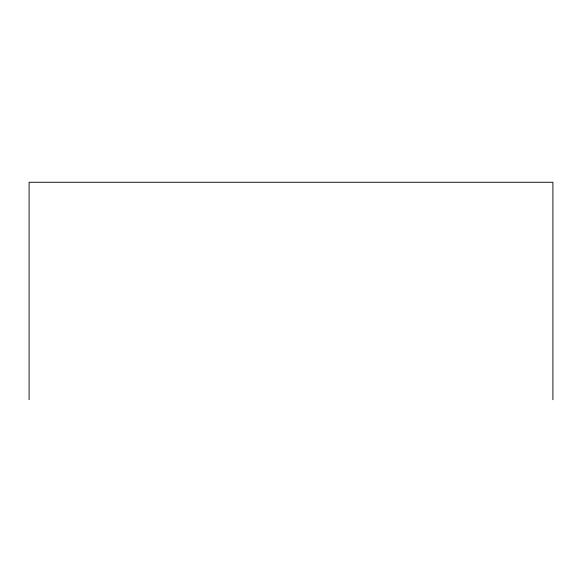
<?xml version="1.0" encoding="UTF-8"?>
<svg xmlns="http://www.w3.org/2000/svg" width="582" height="582" viewBox="0 0 582 582"><rect width="100%" height="100%" fill="white"/><g stroke="black" fill="none" stroke-linecap="round" stroke-linejoin="round"><path stroke-width="0.87" d="M552.9 399.732L552.9 182.268L29.1 182.268L29.1 399.732"/></g></svg>
